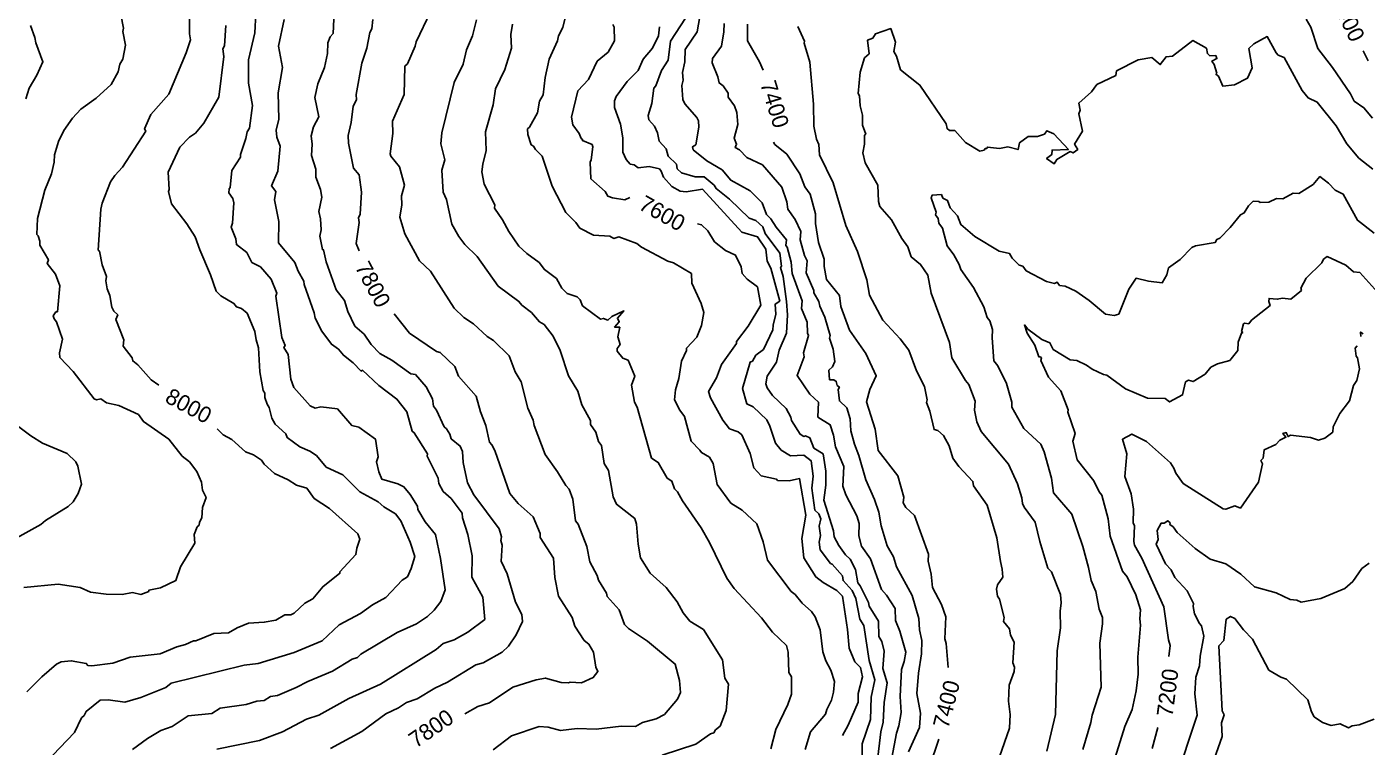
# Model space of a CAD drawing. Extents: x 9339 to 13216, y 3769 to 6935.
# Drawn here: x 12219 to 12853, y 4776 to 5117 of the extents above; entities that cross this region are included whole.
import ezdxf
from ezdxf.enums import TextEntityAlignment as Align

# ---------------------------------------------------------------- set-up
doc = ezdxf.new("R2010")
doc.units = 0
doc.header["$MEASUREMENT"] = 0
for name, color, linetype in [('DTM_SURFACE_CON', 9, 'Continuous'), ('DTM_SURFACE_ICON', 251, 'Continuous'), ('DTM_TEXT_ICON', 251, 'Continuous')]:
    doc.layers.add(name, color=color, linetype=linetype)
doc.styles.add('TMODELF', font='tmodelf')

msp = doc.modelspace()

# ---------------------------------------------------------------- linework, layer by layer
at = {"layer": 'DTM_SURFACE_CON', "linetype": 'Continuous', "flags": 128}
for points, elevation in [([(12217.77, 4851.47), (12234.02, 4852.99), (12244.38, 4851.45), (12249.22, 4849.19), (12256.72, 4848.24), (12264.19, 4848.07), (12269.09, 4849.01), (12273.17, 4848.11), (12276.84, 4849.58), (12276.87, 4850.12), (12282.33, 4851.2), (12289.62, 4854.71), (12291.87, 4861.14), (12298.63, 4872.46), (12298.29, 4876.44), (12299.8, 4880.1), (12300.72, 4880.97), (12300.86, 4882.38), (12301.94, 4884.32), (12302.32, 4889.19), (12303.94, 4894.02), (12302.29, 4897.49), (12301.83, 4901.23), (12299.56, 4906.23), (12296.08, 4910.93), (12292.69, 4913.56), (12286.34, 4921.58), (12274.32, 4929.91), (12271.93, 4933.21), (12262.67, 4937.52), (12256.85, 4938.81), (12254.24, 4940.71), (12252.14, 4940.24), (12250.98, 4940.71), (12241.1, 4953.59), (12234.78, 4960.16), (12234.64, 4962.48), (12236.02, 4968.9), (12233.22, 4977.11), (12232.03, 4978.5), (12231.61, 4979.9), (12232.92, 4981.83), (12233.62, 4981.89), (12234.84, 4994.07), (12232.76, 4999.7), (12228.83, 5004.65), (12229.38, 5006.39), (12225.25, 5013.38), (12225.35, 5015.29), (12224.57, 5017.71), (12223.92, 5018.37), (12224.14, 5025.97), (12227.73, 5039.33), (12230.81, 5047.16), (12232.04, 5052.63), (12232.28, 5056.04), (12234.1, 5062.35), (12236.59, 5067.67), (12240.69, 5073.44), (12244.65, 5077.73), (12251.96, 5082.99), (12259, 5089.42), (12262.39, 5095.3), (12263.15, 5099.03), (12264.63, 5101.38), (12265.86, 5108.05), (12264.57, 5114.42), (12264.95, 5116.05), (12262.41, 5129.01)], 2450.59), ([(12628.47, 4770.82), (12630.76, 4782.5), (12631.89, 4785.94), (12632.91, 4792.29), (12632.48, 4799.85), (12633.02, 4812.68), (12634.42, 4816.38), (12635.09, 4820.8), (12632.3, 4830.79), (12630.31, 4835.86), (12630.03, 4841.51), (12625.98, 4847.8), (12623.64, 4850.47), (12618.34, 4864.97), (12614.16, 4870.96), (12612.86, 4875.88), (12612.99, 4881.68), (12611.88, 4885.28), (12606.7, 4895.26), (12605.38, 4899.28), (12605.79, 4908.63), (12601.88, 4918), (12600.93, 4923.42), (12599.31, 4928.4), (12593.48, 4932.02), (12593.75, 4939.05), (12589.77, 4942.85), (12583.64, 4951.78), (12587.07, 4960.59), (12586.75, 4962.45), (12589.15, 4970.66), (12588.63, 4971.7), (12588.39, 4976.88), (12585.79, 4983.35), (12586.06, 4987.11), (12581.28, 4999.92), (12580.87, 5005.33), (12579.02, 5012.5), (12578.39, 5013.26), (12578.66, 5015.9), (12573.7, 5021.84), (12571.17, 5025.88), (12569.15, 5027.88), (12567.12, 5033.36), (12561.42, 5039.07), (12552.3, 5044.07), (12548.2, 5049.05), (12540.93, 5053.29), (12534.5, 5058.5), (12534.24, 5059.92), (12535.78, 5060.89), (12537.13, 5069.24), (12536.99, 5072.25), (12536.25, 5073.77), (12530.48, 5080.19), (12529.57, 5082.3), (12529.1, 5088.86), (12529.81, 5091.39), (12529.52, 5095.06), (12530.52, 5100.04), (12530.63, 5105.94), (12536.32, 5114.37), (12538.45, 5126.19)], 2279.9), ([(12269.1, 4774.76), (12276.18, 4780.03), (12282.57, 4783.78), (12287.88, 4785.71), (12295.5, 4790.67), (12306.65, 4791.79), (12310.66, 4794.37), (12322.95, 4796.04), (12327.94, 4797.62), (12331.42, 4797.88), (12334.52, 4799.91), (12337.82, 4800.38), (12346.67, 4804.08), (12352.16, 4806.92), (12363.87, 4811.78), (12373.11, 4817.57), (12375.66, 4818.3), (12377.16, 4819.86), (12394.4, 4830.19), (12403.56, 4834.27), (12408.7, 4837.75), (12411.92, 4840.67), (12415.1, 4844.75), (12417.05, 4850.36), (12414.85, 4865.08), (12412.49, 4876.51), (12407.65, 4882.46), (12404.23, 4888.29), (12403.96, 4889.89), (12400.52, 4895.45), (12397.62, 4899.07), (12394.79, 4900.39), (12387.11, 4902.71), (12385.68, 4906.18), (12384.62, 4910.8), (12385.47, 4913.15), (12384.15, 4921.6), (12376.33, 4927.29), (12372.89, 4928.12), (12366.13, 4935.93), (12358.35, 4936.81), (12355.59, 4936.28), (12353.16, 4937.43), (12345.54, 4946.07), (12344.13, 4949.9), (12342.81, 4961.59), (12340.85, 4965.01), (12341.38, 4965.96), (12339.85, 4969.63), (12336.98, 4989.21), (12337.42, 4990.71), (12334.71, 4997.21), (12329.66, 5003.19), (12325.68, 5005.19), (12323.21, 5009.94), (12318.35, 5013.63), (12318.07, 5016.29), (12315.87, 5021.96), (12316.51, 5023.84), (12317.11, 5033.46), (12316.57, 5035.5), (12314.72, 5038.12), (12314.85, 5040), (12315.44, 5040.62), (12316.15, 5048.73), (12320.26, 5054.96), (12320.28, 5056.29), (12322.83, 5063.78), (12323.39, 5066.92), (12324.6, 5068.67), (12325.99, 5079.4), (12324.07, 5089.94), (12323.98, 5100.98), (12327, 5113.75), (12327.59, 5122.93)], 2414.02), ([(12309, 4774.93), (12329.26, 4779.1), (12340.19, 4783.13), (12351.46, 4789.13), (12357.33, 4790.99), (12371.6, 4798.86), (12386.57, 4805.74), (12412.88, 4822.07), (12416.16, 4824.9), (12421.37, 4826.61), (12427.85, 4830.26), (12435.91, 4836.33), (12434.87, 4846.79), (12429.8, 4856.3), (12429.88, 4866.34), (12427.83, 4876.5), (12425.35, 4884.35), (12425.17, 4886.5), (12419.98, 4893.46), (12416.22, 4896.87), (12414.18, 4900.64), (12413.78, 4903.2), (12408.65, 4913.47), (12408.71, 4914.65), (12402.46, 4924.61), (12401.44, 4925.34), (12398.93, 4934.51), (12394.28, 4940.56), (12385.72, 4947.05), (12378.06, 4954.17), (12377.33, 4953.76), (12373.59, 4957.74), (12368.94, 4961.25), (12366.62, 4964.22), (12363.29, 4966.49), (12358.76, 4972.64), (12355.54, 4978.76), (12355.05, 4981.42), (12350.39, 4994.8), (12350.25, 4996.28), (12347.48, 5001), (12345.96, 5005.1), (12338.32, 5014.47), (12338.45, 5024.57), (12336.38, 5034.83), (12337.03, 5038.73), (12335, 5041.41), (12337.94, 5048.31), (12339.05, 5060.23), (12337.39, 5064.49), (12337.2, 5067.7), (12338.37, 5072.99), (12338.14, 5085.44), (12340.18, 5097.4), (12338.17, 5107.56), (12340.93, 5120.11)], 2401.82), ([(12362.93, 4775.2), (12377.72, 4783.26), (12389.01, 4791.68), (12395.05, 4794.53), (12398.86, 4797.07), (12403.92, 4798.68), (12412.2, 4803.73), (12418.19, 4806.68), (12431.7, 4814.86), (12435.1, 4815.78), (12444.11, 4820.87), (12447.15, 4823.68), (12450.74, 4829.07), (12453.68, 4835.38), (12453.44, 4838.62), (12450.42, 4844.47), (12446.49, 4857.9), (12443.59, 4863.88), (12444.02, 4871.47), (12443.51, 4873.69), (12443.82, 4875.39), (12442.69, 4879.23), (12430.65, 4895.22), (12427.77, 4900.87), (12425.72, 4910.49), (12425.28, 4915.75), (12424.23, 4918.35), (12419.96, 4921.8), (12419.33, 4923.91), (12417.83, 4926.45), (12416.64, 4927.5), (12413.06, 4935.24), (12411.61, 4937.13), (12411.16, 4940.63), (12408.09, 4946.41), (12403.06, 4952.12), (12400.91, 4952.55), (12391.88, 4958.96), (12386.15, 4962.13), (12382.14, 4966.43), (12378.86, 4971.22), (12374.42, 4975.06), (12371.04, 4982.04), (12369.51, 4987.22), (12365.57, 4992.31), (12360.78, 5005.44), (12359.54, 5011.21), (12359.07, 5011.28), (12357.85, 5017.64), (12358.45, 5020.57), (12358.06, 5025.75), (12357.26, 5029.22), (12358.69, 5036.05), (12358.07, 5039.77), (12355.92, 5045.59), (12355.97, 5049.25), (12353.94, 5055.83), (12354.24, 5061.13), (12353.72, 5065.11), (12354.85, 5069.34), (12357.37, 5074.12), (12355.49, 5083.25), (12356.93, 5089.76), (12360.01, 5097.41), (12361.5, 5104.09), (12361.57, 5109.09), (12362.75, 5111.92), (12364.05, 5113.58), (12364.43, 5120.28)], 2389.63), ([(12439.9, 4774.67), (12448.47, 4781.25), (12461.66, 4785.6), (12465.8, 4785.32), (12471.64, 4783.74), (12479.66, 4784.77), (12488.65, 4784.37), (12500.38, 4785.79), (12507.18, 4785.62), (12510.45, 4787.51), (12517.05, 4789.26), (12520.93, 4791.33), (12527.02, 4798.54), (12528.46, 4801.79), (12528.06, 4807.34), (12525.92, 4815.2), (12512.8, 4826), (12503.91, 4831.99), (12502.04, 4833.96), (12499.49, 4840.77), (12493.85, 4847.12), (12493.5, 4848.71), (12489.62, 4854.95), (12489.11, 4857.09), (12485.54, 4863.48), (12484.11, 4870.75), (12480.01, 4881.35), (12478.73, 4883.02), (12477.48, 4893.26), (12475.8, 4897.91), (12474.17, 4899.66), (12470.23, 4906.17), (12464.37, 4914.26), (12459.28, 4928.08), (12458.84, 4930.53), (12456.26, 4936.33), (12453.11, 4948.76), (12450.24, 4953.48), (12447.35, 4961.03), (12439.92, 4968.32), (12437.07, 4970.17), (12430.46, 4976.2), (12425.94, 4979.18), (12421.32, 4983.53), (12410.19, 5001.14), (12404.95, 5006.03), (12398.06, 5018.81), (12395.69, 5026.68), (12396.59, 5032.45), (12396.45, 5036.75), (12397.89, 5041.68), (12395.58, 5050.41), (12391.41, 5055.47), (12391.09, 5056.56), (12392.38, 5066.24), (12392.21, 5071.99), (12397.73, 5084.59), (12398.05, 5098.08), (12399.29, 5099.16), (12402.88, 5107.51), (12403.32, 5109.53), (12410.19, 5123.73)], 2365.25), ([(12519.89, 4772.09), (12535.82, 4777.21), (12542.71, 4782.18), (12544.25, 4782.61), (12545.11, 4784.06), (12547.22, 4785.88), (12550.09, 4793.19), (12551.23, 4805.7), (12549.44, 4808.47), (12548.34, 4817.23), (12539.34, 4831.54), (12532.85, 4835.55), (12529.75, 4839.46), (12526.9, 4844.59), (12521.69, 4851.36), (12514.17, 4858.13), (12509.6, 4865.52), (12508.43, 4871.86), (12507.6, 4881.36), (12506.83, 4884), (12498.19, 4890.82), (12496.59, 4894.38), (12494.37, 4906.73), (12492.38, 4910.1), (12491.11, 4918.63), (12489.68, 4920.47), (12488.35, 4924.88), (12485.9, 4928.55), (12485.85, 4930.44), (12481.76, 4937.9), (12479.95, 4944.22), (12475.48, 4951.62), (12471.6, 4963.59), (12468.22, 4970.34), (12463.91, 4975.86), (12461.8, 4977.09), (12457.99, 4981.44), (12453.39, 4985.02), (12452.05, 4986.73), (12442.14, 4994.04), (12432.22, 5008.05), (12426.43, 5013.62), (12423.64, 5017.41), (12420.26, 5023.35), (12417.72, 5035.05), (12416.14, 5038.42), (12415.58, 5048.81), (12416.95, 5053.77), (12415.09, 5061.3), (12415.53, 5066.51), (12421.42, 5090.33), (12425.71, 5098.95), (12427.15, 5105.8), (12430.02, 5112.4), (12431.89, 5119.91)], 2353.06), ([(12587.42, 4774.69), (12590.05, 4783.09), (12597.05, 4791.45), (12597.67, 4793.69), (12599.89, 4798.08), (12600.98, 4801.82), (12601.32, 4806.98), (12599.59, 4812.29), (12597.23, 4816.78), (12595.84, 4820.94), (12594.59, 4831.44), (12592.26, 4837.56), (12590.57, 4840.04), (12586.03, 4844.05), (12582.78, 4848.07), (12580.91, 4849.5), (12569.69, 4864.41), (12567.69, 4873.05), (12564.56, 4881.53), (12557.65, 4887.99), (12552.26, 4891.34), (12545.85, 4900.18), (12544.01, 4910.09), (12542.15, 4913.02), (12538.39, 4915.21), (12537.7, 4916.44), (12533.53, 4920.59), (12530.43, 4932.33), (12528.17, 4935.27), (12525.67, 4940.17), (12526.19, 4944.86), (12527.69, 4950.24), (12529, 4958.52), (12531.3, 4963.61), (12531.37, 4964.69), (12536.23, 4969.84), (12538.45, 4975.43), (12539.49, 4981.45), (12538.34, 4985.8), (12533.93, 4995.35), (12533.72, 4999.94), (12525.2, 5004.99), (12522.49, 5005.82), (12510.02, 5012.46), (12507.88, 5014.08), (12499.37, 5017.39), (12496.92, 5016.59), (12494.99, 5017.58), (12487.25, 5018.04), (12480.86, 5021.36), (12479, 5024.05), (12474.16, 5028.76), (12467.69, 5041.26), (12463.08, 5055.51), (12459.81, 5058.66), (12458.89, 5060.14), (12457.77, 5060.84), (12456.18, 5065.73), (12456.13, 5068.36), (12457.04, 5069.25), (12460.78, 5075.99), (12461.72, 5081.48), (12463.49, 5084.57), (12464.52, 5092.7), (12466.28, 5101.4), (12470.3, 5109.99), (12470.8, 5112.44), (12472.87, 5116.39), (12473.75, 5120.26)], 2328.67), ([(12621.51, 4768.41), (12623.24, 4783.17), (12624.34, 4787.71), (12624.93, 4796.98), (12626.3, 4806.35), (12624.32, 4813.16), (12624.89, 4821.25), (12623.74, 4825.89), (12622.35, 4828.23), (12622.16, 4835.52), (12617.83, 4842.52), (12617.46, 4844.39), (12613.58, 4852.27), (12612.35, 4853.63), (12611.38, 4859.86), (12608.77, 4864.78), (12606.6, 4866.86), (12603.41, 4871.23), (12601.29, 4875.37), (12600.98, 4878.27), (12596.27, 4892.7), (12597.33, 4899.83), (12597.3, 4906.5), (12595.94, 4914.58), (12591.58, 4917.37), (12589.76, 4922.23), (12587.73, 4923.16), (12586.81, 4922.91), (12585.09, 4923.91), (12581.04, 4930.4), (12580.71, 4931.95), (12578.47, 4936.17), (12572.01, 4942.19), (12569.51, 4945.95), (12568.87, 4947.83), (12569.52, 4951.42), (12574, 4958.01), (12575.25, 4963.77), (12578.65, 4971.78), (12579.06, 4980.38), (12578.68, 4986.68), (12577.07, 4998.55), (12575.87, 5002.78), (12576.28, 5003.38), (12575.47, 5009.61), (12568.53, 5018.9), (12567.53, 5022.07), (12564.1, 5025.11), (12560.97, 5026.1), (12551.66, 5035.16), (12545.35, 5040.14), (12544.49, 5041.72), (12539.63, 5045.74), (12535.46, 5045.72), (12528.96, 5047.65), (12526.95, 5049.55), (12526.55, 5051.72), (12522.72, 5055.51), (12521.73, 5058.98), (12518.43, 5062.53), (12517.68, 5066.45), (12516.14, 5069.69), (12513.56, 5072.73), (12513.13, 5074.66), (12514.88, 5080.33), (12515.88, 5087.57), (12516.88, 5088.69), (12519.43, 5096.04), (12522.71, 5100.97), (12523.84, 5109.92), (12530.92, 5120.8)], 2292.1), ([(12824.67, 5120.32), (12826.83, 5116.53), (12830.19, 5106.35), (12837.08, 5097.49), (12845.54, 5084.97), (12847.37, 5081.55), (12851.9, 5078.41), (12855.95, 5073.42)], 2243.33), ([(12218.67, 5082.58), (12220.32, 5087.65), (12223.93, 5093.72), (12226.76, 5100.18), (12223.36, 5109.09), (12222.99, 5111.61), (12220.81, 5117.24)], 2462.78), ([(12227.94, 4768.38), (12241.75, 4782.88), (12245.05, 4789.72), (12246.27, 4790.84), (12247.21, 4792.77), (12253.92, 4798.14), (12257.7, 4798.34), (12265.49, 4797.2), (12273.08, 4799.29), (12284.93, 4804.14), (12287.47, 4806.15), (12322.01, 4814.68), (12328.62, 4815.49), (12345.73, 4820.69), (12358.84, 4826.19), (12366.97, 4833.67), (12377.04, 4839.08), (12382.66, 4843.18), (12388.97, 4846.63), (12396.79, 4854.9), (12399.23, 4856.51), (12401.04, 4860.43), (12402.71, 4866.04), (12400.57, 4872.82), (12396.07, 4882.94), (12393.6, 4886.29), (12388.1, 4889.51), (12385.48, 4892), (12376.81, 4896.7), (12368.69, 4904.73), (12360.81, 4908.31), (12356.23, 4913.85), (12353, 4915.97), (12348.4, 4917.92), (12342.39, 4922.31), (12341.67, 4924.07), (12336.72, 4928.63), (12335.08, 4931.5), (12333.84, 4936.53), (12332.84, 4938.1), (12331.85, 4941.28), (12331.71, 4943.42), (12331.04, 4944.68), (12329.42, 4953.47), (12328.86, 4964.81), (12327.63, 4968.52), (12327.03, 4972.52), (12323.37, 4981.27), (12320.81, 4983.36), (12318.37, 4984.27), (12317.14, 4985.78), (12310.98, 4989.36), (12308.79, 4991.56), (12306.11, 4999.31), (12300.95, 5011.2), (12298.86, 5017.24), (12294.92, 5023.49), (12287.62, 5032.97), (12286.14, 5038.76), (12286.55, 5039.71), (12286.03, 5047.91), (12291.51, 5059.76), (12296.07, 5064.5), (12298.93, 5066.34), (12302.94, 5071.02), (12309.95, 5083.44), (12312.42, 5102.56), (12311.88, 5106.25), (12312.69, 5107.64), (12313.31, 5117.35)], 2426.21), ([(12571.29, 4775.04), (12573.69, 4784.21), (12579.31, 4796.12), (12581.07, 4800.91), (12581.04, 4809.12), (12579.83, 4811.21), (12579.45, 4820.79), (12578.6, 4823.96), (12572.06, 4830.35), (12566.79, 4837.08), (12553.92, 4850.87), (12550.45, 4855.89), (12542.28, 4872.69), (12538.33, 4879.57), (12529.37, 4892.35), (12527.08, 4896.6), (12525.62, 4898.09), (12524.47, 4901.78), (12522.26, 4903.15), (12517.94, 4910.62), (12514.72, 4912.66), (12507.98, 4936.7), (12506.7, 4939.12), (12505.31, 4947.15), (12506.88, 4951.46), (12503.7, 4959), (12501.16, 4959.88), (12498.46, 4963.28), (12498.55, 4964.47), (12500, 4966.31), (12498.76, 4970.06), (12499.72, 4974.56), (12497.33, 4974.63), (12499.47, 4977.13), (12498.67, 4978.85), (12501.72, 4982.23), (12495.93, 4979.65), (12494.16, 4977.83), (12492.03, 4978.7), (12490.67, 4978.41), (12482.17, 4984.7), (12481.07, 4987.55), (12479.58, 4988.93), (12474.9, 4990.56), (12472.38, 4993.01), (12469.82, 4997.55), (12464.09, 5001.8), (12461.61, 5005.11), (12455.7, 5009.4), (12451.94, 5012.82), (12447.21, 5019.84), (12444.33, 5025.3), (12440.49, 5030.95), (12440.59, 5032.38), (12435.56, 5042.22), (12434.55, 5048.07), (12434.92, 5051.77), (12436.53, 5058.22), (12436.2, 5067.04), (12439.88, 5079.72), (12441.01, 5087.34), (12445.31, 5096.49), (12448.51, 5106.55), (12448.23, 5113), (12448.93, 5117.9)], 2340.86), ([(12614.43, 4771.91), (12614.54, 4777.51), (12618.35, 4788.99), (12618.74, 4799.45), (12620.48, 4807.76), (12617.76, 4816.84), (12615.29, 4833.38), (12613.44, 4836.38), (12611.53, 4846.22), (12609.66, 4850.01), (12605.41, 4854.71), (12605.18, 4856.89), (12600.33, 4862.47), (12599.51, 4862.83), (12594.59, 4869.23), (12594.19, 4872.85), (12594.72, 4875.99), (12594.08, 4880.39), (12594.92, 4883.89), (12594.03, 4886.23), (12592.11, 4887.94), (12590.62, 4898.34), (12591.25, 4904.15), (12590.33, 4911.37), (12586.94, 4914.09), (12580.53, 4913.71), (12576.21, 4916.38), (12573.44, 4919.62), (12570.77, 4927.75), (12569.35, 4930.69), (12562.88, 4936.91), (12559.84, 4938.3), (12557.84, 4945.5), (12561.43, 4958.06), (12562.54, 4958.54), (12564.2, 4961.32), (12567.84, 4964.06), (12572.23, 4973.28), (12572.28, 4975.45), (12573.64, 4980.68), (12573.36, 4985.46), (12575.44, 4986.87), (12571.23, 5002.51), (12569.56, 5005.81), (12568.92, 5011.49), (12565, 5017.38), (12557.56, 5019.57), (12538.85, 5039.83), (12531.19, 5038.59), (12528.28, 5038.96), (12524.39, 5041.2), (12520.43, 5045.53), (12519.39, 5048.43), (12518.51, 5049.54), (12513.6, 5050.61), (12508.47, 5049.95), (12506.61, 5051.37), (12504.75, 5051.68), (12502.8, 5053.9), (12501.21, 5057.38), (12501.19, 5064.11), (12500.04, 5070.59), (12497.28, 5078.43), (12497.33, 5081.61), (12498.08, 5083.72), (12503.24, 5090.78), (12508.46, 5096.07), (12510.85, 5101.34), (12515.2, 5106.6), (12518.08, 5112.46), (12518.52, 5116.71)], 2304.29), ([(12636.45, 4773.67), (12641.55, 4785.16), (12642.11, 4791.89), (12640.33, 4801.3), (12641.12, 4810.85), (12642.51, 4820.1), (12642.77, 4826.26), (12641.6, 4831.33), (12641.31, 4836.78), (12638.18, 4847.65), (12630.78, 4861.17), (12629.28, 4865.9), (12626.29, 4871.07), (12623.51, 4880.66), (12622.41, 4887), (12620.35, 4893.05), (12616.16, 4902.39), (12612.92, 4913.91), (12610.77, 4919.24), (12609.17, 4925.52), (12608.85, 4931.16), (12607.24, 4936.39), (12603.74, 4939.71), (12603.11, 4945.01), (12603.71, 4946.16), (12602.56, 4946.99), (12602.22, 4948.89), (12601.12, 4949.69), (12599.05, 4949.73), (12598.7, 4954.22), (12600.41, 4955.75), (12601.52, 4958.39), (12600.7, 4964.13), (12598.94, 4969.44), (12599.3, 4970.58), (12596.86, 4979.23), (12594.49, 4984.49), (12593.95, 4986.74), (12591.64, 4990.81), (12591.66, 4991.95), (12587.92, 5000.21), (12588.39, 5005.96), (12587.11, 5008.42), (12585.19, 5015.94), (12585.44, 5019.77), (12582.75, 5025.58), (12579.23, 5030.48), (12578.87, 5033.89), (12576.49, 5040.81), (12567.3, 5051.36), (12559.83, 5054.87), (12556.4, 5058.43), (12554.4, 5059.57), (12555.03, 5061.22), (12553.89, 5064.06), (12555.68, 5070.42), (12555.17, 5076.16), (12554.08, 5079.33), (12551.04, 5083.43), (12551.08, 5085.24), (12548.64, 5088.83), (12546.74, 5090.11), (12546.13, 5092.97), (12543.45, 5099.56), (12543.62, 5101.65), (12547.85, 5107.51), (12548.98, 5114.28), (12549.11, 5118.18)], 2267.71), ([(12679.47, 4771.23), (12684.25, 4784.87), (12684.52, 4791.31), (12683.71, 4797.7), (12684.01, 4805.13), (12686.33, 4811.64), (12686.58, 4813.75), (12685.85, 4815.69), (12686.46, 4825.59), (12684.67, 4828.86), (12684.27, 4831.92), (12681.28, 4835.28), (12681.75, 4837.15), (12679.53, 4845.91), (12678.56, 4847.25), (12678.1, 4850.55), (12678.5, 4852.73), (12681.1, 4856.27), (12680.8, 4860.14), (12679.87, 4863.64), (12678.2, 4874.93), (12673.56, 4890.3), (12667.22, 4899.47), (12666.89, 4901.56), (12660.28, 4908.73), (12657.37, 4912.57), (12655.7, 4918.45), (12652.96, 4923.27), (12650.28, 4925.62), (12648.54, 4926.13), (12646.54, 4934.9), (12644.88, 4938.94), (12645.21, 4940.2), (12643.92, 4946.53), (12640.2, 4953.87), (12636.58, 4963.62), (12632.41, 4969), (12624.27, 4977.83), (12617.93, 4989.74), (12616.68, 4997.01), (12612.22, 5010.4), (12606.8, 5022.73), (12600.81, 5042.88), (12594.25, 5056.04), (12593.9, 5060.94), (12592.89, 5063.52), (12591.6, 5069.69), (12591.39, 5080.12), (12589.63, 5099.94), (12587.09, 5109.01), (12587.24, 5109.92), (12584.08, 5116.76)], 2243.33), ([(12701.9, 4773.98), (12705.98, 4791.36), (12706.7, 4821.47), (12708.3, 4832.38), (12708.24, 4840.27), (12708.67, 4844.12), (12708.36, 4848.1), (12704.09, 4858.75), (12702.3, 4860.61), (12698.48, 4873.14), (12696.41, 4882.39), (12691.12, 4889.35), (12690.28, 4891.1), (12690, 4893.86), (12688.06, 4900.4), (12683.7, 4909.78), (12670.72, 4925.25), (12668.75, 4929.73), (12667.63, 4935.24), (12667.96, 4939.5), (12664.96, 4947.5), (12663.41, 4949.34), (12656.95, 4960.1), (12655.75, 4967.36), (12647.12, 4990.65), (12645.62, 4999.12), (12642.08, 5004.26), (12637.7, 5007.92), (12636.13, 5012.54), (12633.29, 5016.56), (12628.39, 5025.37), (12622.86, 5031.71), (12622.19, 5034.04), (12621.85, 5041.8), (12615.9, 5052.37), (12614.83, 5057.05), (12615.5, 5061.13), (12615.53, 5065.38), (12616.14, 5065.93), (12614.64, 5070.19), (12614.61, 5074.81), (12613.56, 5079.25), (12613.19, 5084.08), (12612.53, 5085.05), (12613.49, 5095.28), (12615.55, 5101.93), (12617.75, 5103.97), (12617.06, 5110.43), (12619.44, 5111.38), (12620.76, 5113.28), (12627.99, 5115.86), (12630.3, 5109.35), (12629.5, 5104.94), (12630.74, 5102.76), (12632.56, 5096.38), (12641.8, 5089.07), (12654.24, 5070.79), (12654.62, 5068.51), (12655.79, 5067.68), (12658.26, 5067.6), (12663.39, 5061.9), (12670.2, 5057.85), (12672.18, 5058.38), (12672.74, 5059.13), (12673.41, 5059.14), (12673.74, 5059.77), (12679.51, 5059.14), (12683.36, 5059.85), (12688.24, 5058.57), (12689, 5061.84), (12693, 5064.83), (12697.45, 5064.84), (12700.71, 5065.89), (12701.82, 5067.51), (12705.14, 5066.01), (12712.07, 5058.69), (12704.36, 5058.36), (12704.18, 5056.21), (12701.71, 5054.37), (12705.39, 5051.86), (12706.58, 5053.96), (12712.86, 5057.64), (12714.25, 5057.04), (12716.47, 5058.64), (12715.02, 5061.13), (12718.72, 5067.3), (12716.97, 5075.56), (12717.6, 5077.22), (12716.93, 5080.58), (12722.99, 5085.94), (12725.53, 5089.35), (12734.56, 5093.67), (12734.81, 5095.84), (12745.07, 5101.11), (12751.63, 5102.18), (12755.55, 5098.77), (12758.33, 5102.53), (12761.35, 5102.78), (12770.91, 5110.13), (12777.35, 5106.57), (12777.85, 5104.01), (12779.06, 5102.93), (12781.77, 5103.04), (12782.38, 5101.64), (12779.98, 5100.44), (12781.08, 5098.77), (12782.27, 5094.82), (12781.9, 5094.24), (12783.18, 5093.26), (12785.15, 5088.64), (12790.7, 5089.26), (12796.83, 5092.31), (12799, 5097.19), (12797.4, 5106.41), (12799.77, 5108.57), (12806.16, 5112.02), (12810.39, 5104.33), (12811.39, 5103.26), (12814.14, 5102.13), (12822.75, 5086.61), (12825.49, 5083.04), (12829.82, 5080.96), (12838.77, 5069.84), (12843.89, 5061.37), (12849.56, 5054.6), (12856.09, 5049.33)], 2231.14), ([(12718.84, 4774.73), (12722.72, 4787.49), (12723.38, 4791.01), (12727.58, 4804.19), (12727.02, 4825.04), (12728.22, 4834.15), (12728.17, 4837.18), (12726.56, 4841.17), (12725.04, 4849.57), (12722.79, 4854.78), (12721.66, 4860.87), (12718.88, 4870.86), (12713.69, 4886.16), (12705.07, 4896.16), (12704.01, 4903.16), (12700.63, 4915.54), (12699.1, 4919.25), (12690.97, 4926.63), (12685.31, 4936.71), (12685.36, 4939.09), (12682.76, 4947.92), (12678.73, 4956.25), (12676.82, 4958.65), (12675.93, 4969.59), (12676.08, 4973.49), (12674.86, 4977.61), (12673.58, 4979.09), (12672.04, 4984.13), (12667.1, 4993.35), (12661.12, 5001.78), (12660.36, 5004.19), (12657.83, 5008.86), (12654.68, 5013.12), (12652.47, 5021.34), (12650.82, 5023.7), (12650.37, 5026.05), (12649.23, 5027.77), (12649.5, 5028.96), (12647.17, 5035.83), (12647.64, 5037.07), (12651.95, 5037.3), (12652.68, 5035.64), (12654.78, 5034.57), (12656.16, 5031.1), (12659.64, 5027.19), (12661.19, 5023.08), (12667.72, 5017.4), (12679.29, 5010.61), (12684.25, 5009.36), (12685.45, 5007.18), (12688.74, 5003.84), (12690.48, 5003.42), (12692.15, 5001.25), (12701.72, 4996.17), (12705.57, 4995.29), (12706.75, 4995.89), (12707.88, 4994.29), (12710.55, 4994.03), (12715.6, 4991.54), (12721.9, 4987.22), (12729.62, 4980.67), (12733.7, 4980.09), (12735.89, 4980.65), (12740.7, 4992.58), (12744.1, 4997.73), (12750.02, 4996.3), (12756.51, 4995.62), (12758.7, 4999.41), (12759.51, 5002.64), (12765.02, 5006.59), (12770.48, 5012.19), (12772.24, 5013.06), (12781.53, 5014.69), (12782.37, 5016.1), (12783.68, 5016.7), (12788.64, 5021.74), (12793.51, 5027.73), (12795.29, 5028.6), (12797.33, 5031.99), (12799.58, 5034.12), (12802.17, 5034.02), (12802.89, 5033.48), (12806.94, 5033.7), (12810.58, 5035.43), (12813.61, 5035.29), (12818.5, 5037.93), (12821.13, 5037.8), (12827.83, 5042.13), (12831.14, 5045.85), (12835.16, 5042.74), (12838.33, 5039.37), (12842.16, 5037.5), (12848.82, 5025.15), (12856.81, 5019.08)], 2218.94), ([(12732.69, 4765.92), (12738.8, 4785.58), (12742.22, 4793.71), (12744.18, 4802.47), (12745.15, 4810.47), (12744.86, 4818.51), (12746.2, 4833.59), (12745.87, 4836.63), (12746.2, 4840.82), (12744.03, 4847.89), (12739.85, 4856.51), (12737.68, 4859.06), (12731.76, 4875.68), (12730.96, 4883.82), (12727.83, 4895.16), (12726.64, 4896.64), (12724.13, 4901.9), (12716.18, 4911.76), (12714.2, 4920.71), (12715.29, 4924.32), (12711.83, 4934.43), (12711.91, 4935.47), (12708.46, 4944.48), (12702.59, 4950.94), (12699.1, 4958.85), (12699.31, 4959.84), (12698.79, 4960.55), (12698.14, 4960.47), (12696.13, 4966.02), (12692.58, 4971.68), (12691.23, 4975.61), (12692.9, 4973.55), (12699.43, 4968.79), (12703.31, 4967.13), (12704.87, 4964.07), (12712.92, 4959.1), (12716.02, 4958.86), (12720.63, 4956.62), (12723.25, 4954.68), (12728.67, 4952.15), (12730.3, 4951.82), (12739.17, 4945.34), (12749.57, 4940.91), (12757.82, 4940.83), (12759.98, 4939.19), (12766.14, 4942.5), (12767.45, 4948.64), (12768.87, 4949.52), (12771.17, 4948.83), (12776.73, 4952.38), (12779.47, 4955.6), (12782.58, 4957.27), (12788.43, 4958.78), (12792.23, 4963.5), (12792.47, 4967.5), (12793.96, 4971.71), (12794.6, 4972), (12794.02, 4972.53), (12794.91, 4976.09), (12795.43, 4976.41), (12797.44, 4976.15), (12798.78, 4977.88), (12807.56, 4984.83), (12806.87, 4986.73), (12807.05, 4988.18), (12810.94, 4987.82), (12813.39, 4988.26), (12817.29, 4987.76), (12822.32, 4991.99), (12822.08, 4993.06), (12824.56, 4997.74), (12832.02, 5005.09), (12832.84, 5006.68), (12834.52, 5007.96), (12843.35, 5003.93), (12846.94, 5000.71), (12849.97, 5000.4), (12858.56, 4991.04)], 2206.75), ([(12211.63, 4873.33), (12225.82, 4881.27), (12227.94, 4883.12), (12238.67, 4889.75), (12241.09, 4891.96), (12243.41, 4895.88), (12245.05, 4900.32), (12243.35, 4908.8), (12242.35, 4910.89), (12238.28, 4914.75), (12226.56, 4919.73), (12221.09, 4923.18), (12212.87, 4929.38)], 2462.78), ([(12752.27, 4728.77), (12772.94, 4791.03), (12771.89, 4801.04), (12772.44, 4809.06), (12774.18, 4814.38), (12774.39, 4818.87), (12776.15, 4828.39), (12775.09, 4833.21), (12774.04, 4834.32), (12771.76, 4838.94), (12771.04, 4842.41), (12771.24, 4843.82), (12768.22, 4849.79), (12762.49, 4856.19), (12760.63, 4859.81), (12758.08, 4862.59), (12753.59, 4871.89), (12754.52, 4874.15), (12754.15, 4878.38), (12756.03, 4881.86), (12757.33, 4881.91), (12759.05, 4882.96), (12760.29, 4881.99), (12760.1, 4881.19), (12761.61, 4880.11), (12763.55, 4877.43), (12772.03, 4869.84), (12779.23, 4864.77), (12786.56, 4862.65), (12793.64, 4857.7), (12800.14, 4851.76), (12810.47, 4848.94), (12817.03, 4845.78), (12820.18, 4845.41), (12822.16, 4844.41), (12831.57, 4846.14), (12842.94, 4850.94), (12846.61, 4854.26), (12850.97, 4860.36), (12854.36, 4862.89)], 2182.37), ([(12776.12, 4756.25), (12784.83, 4780.87), (12784.55, 4787.31), (12785.81, 4791.21), (12784.89, 4793.1), (12783.31, 4823.87), (12785.6, 4826.4), (12786.81, 4836.42), (12788.81, 4837.74), (12790.77, 4836.73), (12794.89, 4831.35), (12799.23, 4826.94), (12806.91, 4812.37), (12812.63, 4808.93), (12815.26, 4808.06), (12825.44, 4798.2), (12827.13, 4792.57), (12828.44, 4790.26), (12832.31, 4787.51), (12836.5, 4786.19), (12840.64, 4786.96), (12844.7, 4785.01), (12846.38, 4785.98), (12849.67, 4786.37), (12856.72, 4789.05)], 2170.18)]:
    msp.add_lwpolyline(points, dxfattribs=dict(at, elevation=elevation))
at = {"layer": 'DTM_SURFACE_ICON', "linetype": 'Continuous', "flags": 128}
for points, elevation in [([(12281.69, 4947.16), (12277.99, 4949.72), (12271.74, 4956.78), (12269.25, 4958.57), (12269.02, 4960.07), (12264.79, 4965.64), (12264.99, 4968.65), (12261.19, 4978.22), (12262.16, 4980.38), (12260.36, 4982.15), (12259.3, 4984.06), (12258.36, 4989.56), (12257.21, 4992.68), (12256.57, 4996.48), (12256.91, 4998.51), (12254.87, 5004.03), (12253.46, 5010.53), (12252.89, 5011.04), (12254.11, 5030.4), (12254.79, 5033.29), (12258.79, 5043.33), (12260.78, 5046.4), (12264.48, 5050.32), (12275.45, 5067.26), (12274.9, 5068.4), (12277.79, 5075.21), (12286.27, 5084.86), (12294.57, 5104.29), (12296.58, 5110.51), (12296.15, 5113.38), (12296.13, 5122.42)], 2438.4), ([(12376.47, 5010.67), (12375.08, 5014.23), (12376.49, 5024.08), (12376.12, 5026.25), (12376.9, 5027.97), (12377.52, 5038.39), (12376.36, 5046.58), (12373.7, 5049.73), (12371.35, 5061.63), (12371.14, 5065.31), (12372.68, 5071.34), (12373.54, 5079.16), (12375.12, 5082.06), (12374.97, 5084.66), (12377.62, 5099.45), (12380.06, 5106.57), (12381.45, 5113.97), (12382.35, 5115.7), (12382.82, 5120.11)], 2377.44), ([(12504.49, 5035.87), (12502.08, 5034.83), (12496.24, 5035.78), (12494.03, 5036.63), (12492.9, 5038.75), (12486.13, 5044.8), (12485.73, 5052.57), (12486.29, 5053.81), (12487.06, 5059.91), (12486.68, 5060.98), (12482.11, 5062.84), (12482.15, 5063.41), (12481.47, 5063.85), (12480.46, 5066.23), (12477.56, 5070.26), (12476.84, 5073.98), (12479.92, 5086.37), (12485.02, 5091.74), (12489.13, 5100.35), (12494.31, 5104.74), (12497.25, 5110.07), (12497.11, 5116.58), (12496.51, 5117.83)], 2316.48), ([(12567.64, 5096.19), (12565.95, 5100.15), (12560.27, 5109.98), (12560.27, 5117.99)], 2255.52), ([(12851.61, 5105.3), (12853.9, 5100.64)], 2255.52), ([(12655.19, 4813.6), (12654.23, 4824.97), (12653.6, 4827.18), (12654, 4837.46), (12651.97, 4843.34), (12647.73, 4851.4), (12647.05, 4857.7), (12645.76, 4863.79), (12645.93, 4867.13), (12639.19, 4885.48), (12635.15, 4889.31), (12633.85, 4891.54), (12634.17, 4894.15), (12631.3, 4904.2), (12622.04, 4916.3), (12620.6, 4926.32), (12616.54, 4939.25), (12618.16, 4945.09), (12621.11, 4951.62), (12616.26, 4962.07), (12608.53, 4973.21), (12604.33, 4984.3), (12603.79, 4989.5), (12597.62, 4997.06), (12596.5, 5003.34), (12596.49, 5006.78), (12593.77, 5014.56), (12592.35, 5023.59), (12592.42, 5028.22), (12589.8, 5037.43), (12587.34, 5040.99), (12584.91, 5047.16), (12578.84, 5056.39), (12573.11, 5061.07), (12572.52, 5062.08)], 2255.52), ([(12605.2, 4781.4), (12607.83, 4786.25), (12612.56, 4797.11), (12612.6, 4801.19), (12614.65, 4809.16), (12613.61, 4813.52), (12610.94, 4816.19), (12608.25, 4822.67), (12607.48, 4831.5), (12605.13, 4847.29), (12602.45, 4849.95), (12595.94, 4853.73), (12592.58, 4856.38), (12586.86, 4865.5), (12585.87, 4874.66), (12587.87, 4885.64), (12584.84, 4902.95), (12579.9, 4901.85), (12574.46, 4902.07), (12574, 4902.66), (12566.61, 4904.31), (12563.19, 4907.98), (12561.53, 4914.75), (12557.55, 4923.59), (12555.74, 4925.1), (12551.76, 4926.54), (12548.5, 4930.56), (12542.63, 4941.19), (12541.79, 4944.09), (12545.57, 4950.58), (12547.85, 4956.86), (12554.92, 4966.8), (12555.01, 4967.73), (12560.44, 4975.06), (12566.52, 4985.01), (12564.98, 4993.64), (12560.12, 4997.29), (12557.69, 5000.03), (12557.23, 5003.15), (12554.58, 5008.56), (12549.78, 5010.9), (12544.62, 5014.96), (12541.37, 5020.09), (12538.46, 5023.03), (12536.54, 5023.44)], 2316.48), ([(12426.38, 4791.66), (12432.57, 4795.05), (12438.05, 4796.87), (12449.17, 4804.19), (12460.26, 4807.67), (12464.56, 4808.52), (12472.03, 4806.54), (12475.49, 4806.25), (12476.34, 4806.68), (12481.63, 4806.38), (12487.21, 4808.88), (12489.39, 4811.65), (12488.42, 4813.73), (12487.3, 4820.88), (12485.14, 4824.57), (12482.96, 4826.39), (12478.46, 4833.1), (12477.17, 4837.28), (12470.74, 4847.38), (12469.02, 4856.21), (12468.33, 4865.33), (12462.12, 4874.99), (12462.08, 4876.92), (12458.81, 4884.81), (12451.65, 4891.11), (12447.71, 4895.92), (12440.57, 4916.18), (12439.21, 4918.97), (12438.06, 4920.16), (12436.36, 4928.07), (12433.87, 4934.55), (12431.81, 4941.92), (12423.41, 4951.42), (12421.75, 4955.93), (12414.81, 4962.66), (12413.09, 4963.06), (12400.28, 4971.81), (12392.97, 4980.89)], 2377.44), ([(12850.49, 4970.23), (12850.36, 4972.25), (12851.56, 4971.35)], 2194.56), ([(12759.54, 4818.77), (12760.24, 4823.98), (12759.4, 4826.58), (12757.21, 4842.28), (12746.87, 4865.31), (12743.33, 4871.47), (12742.98, 4873.12), (12743.28, 4880.52), (12742.72, 4882), (12742.8, 4888.5), (12741.71, 4895.71), (12738.73, 4903.89), (12739.73, 4914.64), (12737.6, 4921.52), (12742.14, 4924.03), (12749.04, 4920.48), (12760.35, 4910.35), (12762.03, 4907.88), (12762.94, 4905.5), (12766.44, 4900.58), (12785.32, 4888.64), (12786.55, 4888.39), (12790.76, 4890.07), (12793.48, 4888.98), (12801.97, 4901.28), (12803.93, 4909.97), (12803.17, 4911.45), (12804.21, 4912.67), (12804.73, 4916.56), (12810.31, 4919.07), (12812.13, 4921.07), (12815.01, 4922.48), (12813.58, 4924.29), (12815.19, 4924.67), (12816.03, 4922.78), (12817.25, 4923.43), (12826.63, 4922.31), (12830.45, 4921.12), (12833.5, 4922.09), (12837.28, 4924.91), (12837.43, 4927.36), (12840.49, 4933.76), (12845.16, 4939.71), (12847.06, 4946.99), (12848.61, 4949.4), (12849.76, 4954.79), (12848.94, 4960.01), (12848.24, 4960.78), (12847.75, 4964.59), (12848.67, 4965.74)], 2194.56), ([(12219.2, 4802), (12226.28, 4809.13), (12233.11, 4815.09), (12235.43, 4816.29), (12240.15, 4816.76), (12247.26, 4815.53), (12248.01, 4814.51), (12249.93, 4814.32), (12259.89, 4815.68), (12268.04, 4818.4), (12282.21, 4820.09), (12290.15, 4823.33), (12294.29, 4824.41), (12298.07, 4826.2), (12299.11, 4826.15), (12307.71, 4829.66), (12314.61, 4829.94), (12318.71, 4832.26), (12324.06, 4834.51), (12331.52, 4834.94), (12336.98, 4836.03), (12341.3, 4838.51), (12344.04, 4838.5), (12345.65, 4839.3), (12350.74, 4843.96), (12354.55, 4846.11), (12359.21, 4851.73), (12367.28, 4858.18), (12367.32, 4858.89), (12374.85, 4866.96), (12375.32, 4869.94), (12376.8, 4874.3), (12375.87, 4876.73), (12362.37, 4888.85), (12355.08, 4893.54), (12351.58, 4898.42), (12346.83, 4899.87), (12342.88, 4902.42), (12336.38, 4905.32), (12331.39, 4909.82), (12330.17, 4911.63), (12326.43, 4914.15), (12322.7, 4915.67), (12316.1, 4921.36), (12312.03, 4923.59), (12309.19, 4926.47)], 2438.4), ([(12751.76, 4775.2), (12754.4, 4785.12)], 2194.56), ([(12646.4, 4766.6), (12650.8, 4779.58)], 2255.52)]:
    msp.add_lwpolyline(points, dxfattribs=dict(at, elevation=elevation))

# ---------------------------------------------------------------- texts
at = {"layer": 'DTM_TEXT_ICON', "linetype": 'Continuous', "style": 'TMODELF'}
for s, rotation, p in [('7400', 295.43786, (12844.34, 5120.68, 2255.52)), ('7400', 287.13165, (12573.1, 5080.06, 2255.52)), ('7600', 330.63069, (12519.85, 5028.47, 2316.48)), ('7800', 298.23895, (12382.94, 4994.82, 2377.44)), ('8000', 331.4883, (12295.75, 4937.38, 2438.4)), ('7200', 82.72363, (12759, 4801.68, 2194.56)), ('7400', 75.58042, (12654.34, 4796.24, 2255.52)), ('7800', 34.59235, (12410.46, 4784.77, 2377.44))]:
    msp.add_text(s, height=7.62, rotation=rotation, dxfattribs=at).set_placement(p, align=Align.MIDDLE_CENTER)

doc.saveas('drawing.dxf')
